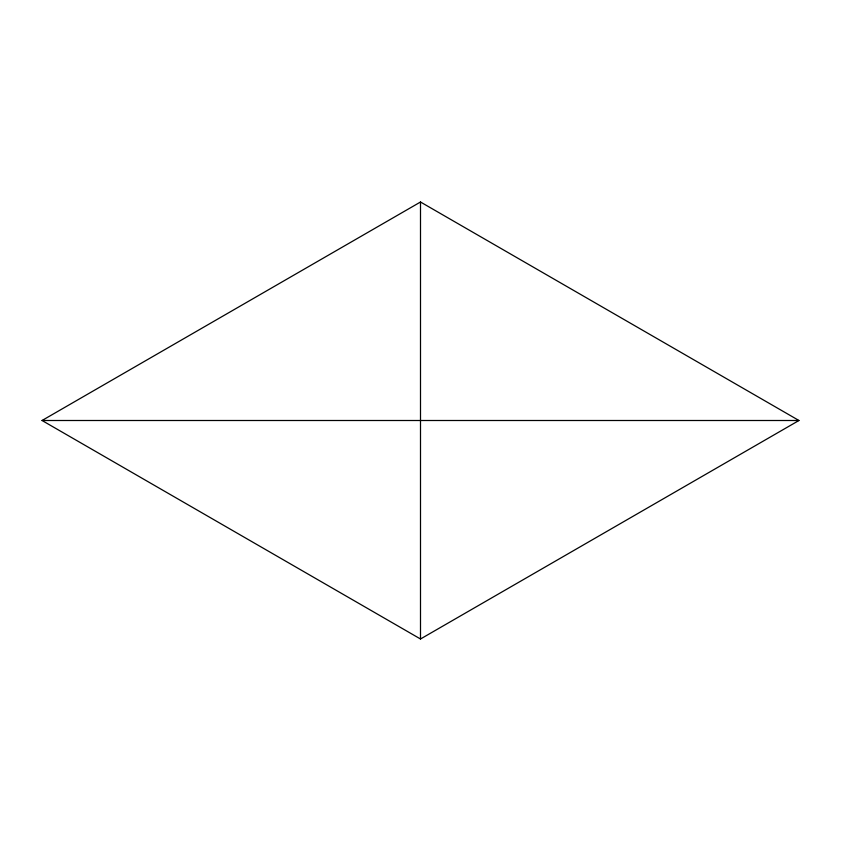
<?xml version="1.0" encoding="UTF-8"?>
<svg xmlns="http://www.w3.org/2000/svg" width="841" height="841" viewBox="0 0 841 841"><rect width="100%" height="100%" fill="white"/><g stroke="black" fill="none" stroke-linecap="round" stroke-linejoin="round"><path stroke-width="1.26" d="M42.05 420.5L420.5 202.008L798.95 420.5L420.5 638.992L42.05 420.5L798.95 420.5M420.5 202.008L420.5 638.992"/></g></svg>
